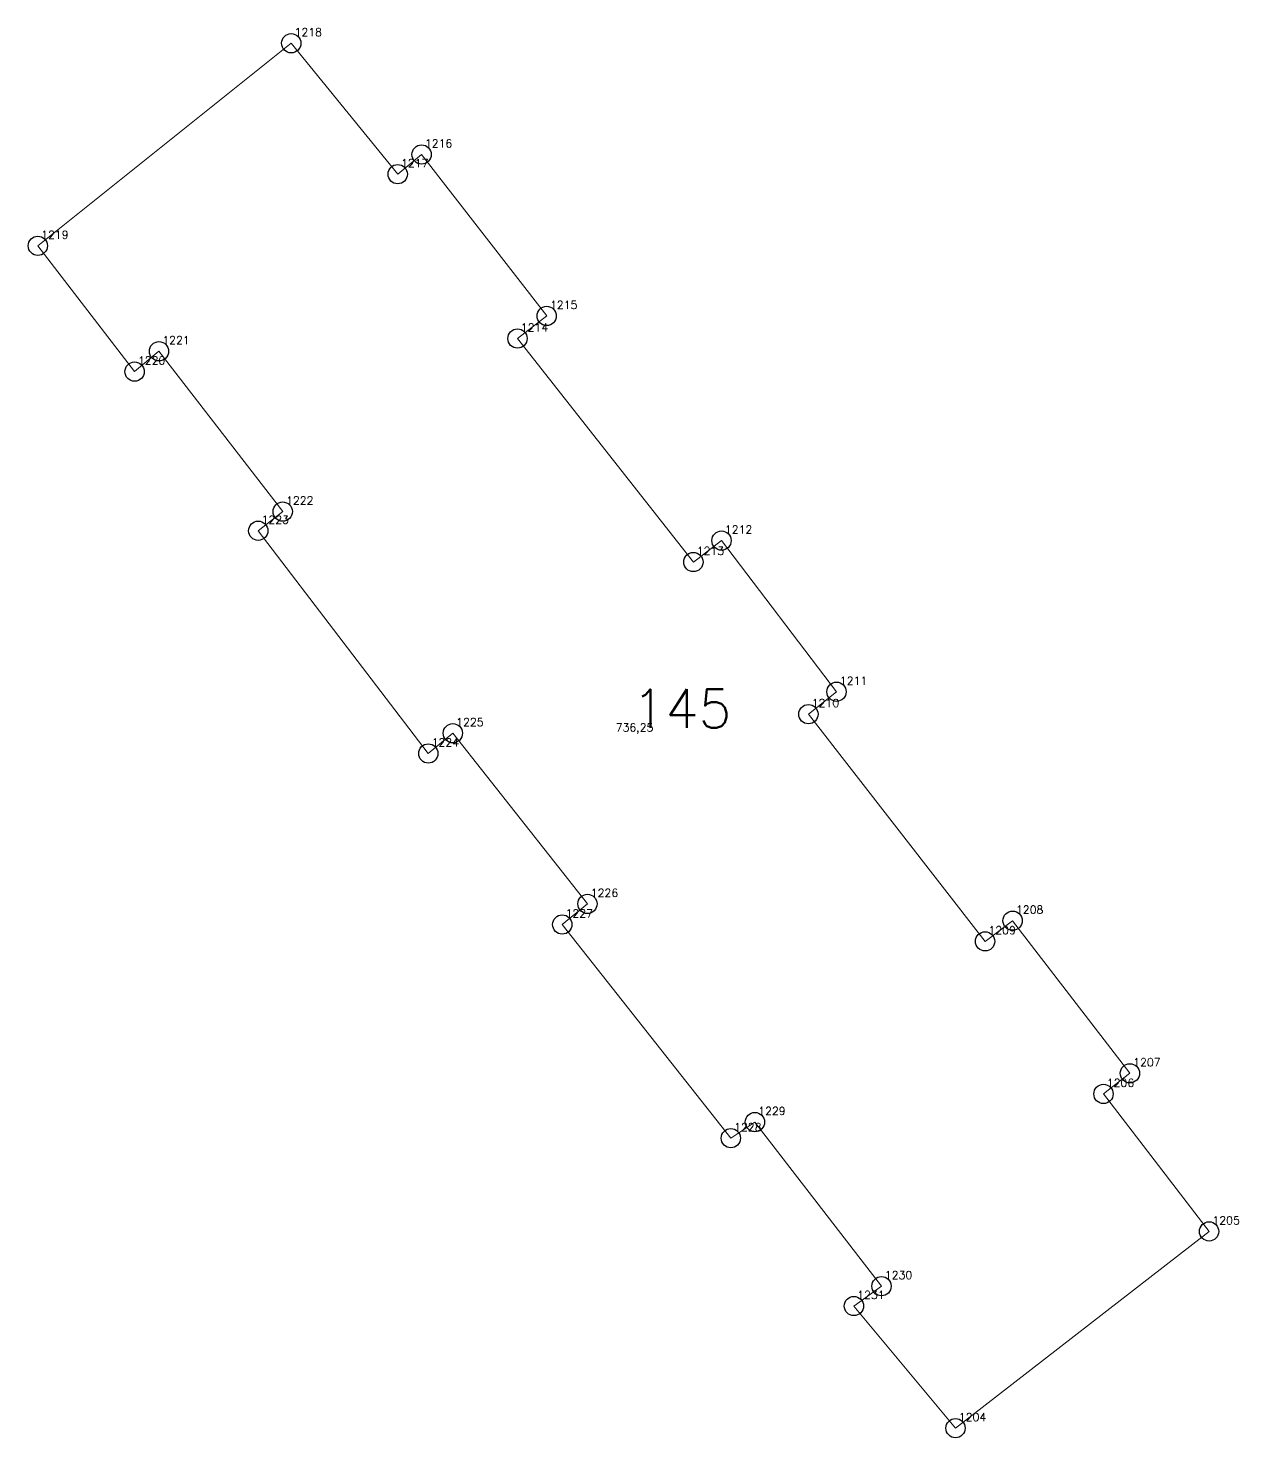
# Model space of a CAD drawing. Extents: x 1390459 to 1399082, y 355064 to 360767.
# Drawn here: x 1393170.1 to 1393217.2, y 357387.5 to 357442.3 of the extents above; entities that cross this region are included whole.
import ezdxf

# ---------------------------------------------------------------- set-up
doc = ezdxf.new("R2010")
doc.units = 0
doc.header["$PDMODE"] = 33
doc.header["$PDSIZE"] = 0.75
doc.layers.add('9 - ценная историческая застройка советский период', color=7, linetype='Continuous')
doc.layers.add('OKN_VALUED_LABELS', color=1, linetype='Continuous')
doc.styles.get("Standard").update_dxf_attribs({"font": 'simplex.shx'})

msp = doc.modelspace()

# ---------------------------------------------------------------- linework, layer by layer
at = {"layer": '9 - ценная историческая застройка советский период', "color": 7, "lineweight": 20}
msp.add_lwpolyline([(1393206.136, 357387.838), (1393202.185, 357392.588), (1393203.26, 357393.358), (1393198.335, 357399.74), (1393197.398, 357399.113), (1393190.842, 357407.421), (1393191.822, 357408.223), (1393186.588, 357414.858), (1393185.633, 357414.071), (1393179.018, 357422.731), (1393179.97, 357423.476), (1393175.158, 357429.709), (1393174.21, 357428.918), (1393170.446, 357433.81), (1393180.302, 357441.686), (1393184.443, 357436.594), (1393185.372, 357437.361), (1393190.236, 357431.083), (1393189.1, 357430.205), (1393195.942, 357421.516), (1393197.037, 357422.349), (1393201.509, 357416.471), (1393200.416, 357415.598), (1393207.288, 357406.767), (1393208.358, 357407.57), (1393212.919, 357401.635), (1393211.891, 357400.833), (1393215.999, 357395.487), (1393206.136, 357387.838)], close=True, dxfattribs=at)
at = {"layer": '9 - ценная историческая застройка советский период'}
for p in [(1393180.302, 357441.686), (1393185.372, 357437.361), (1393184.443, 357436.594), (1393170.446, 357433.81), (1393190.236, 357431.083), (1393189.1, 357430.205), (1393175.158, 357429.709), (1393174.21, 357428.918), (1393179.97, 357423.476), (1393179.018, 357422.731), (1393197.037, 357422.349), (1393195.942, 357421.516), (1393201.509, 357416.471), (1393200.416, 357415.598), (1393186.588, 357414.858), (1393185.633, 357414.071), (1393191.822, 357408.223), (1393190.842, 357407.421), (1393208.358, 357407.57), (1393207.288, 357406.767), (1393212.919, 357401.635), (1393211.891, 357400.833), (1393198.335, 357399.74), (1393197.398, 357399.113), (1393215.999, 357395.487), (1393203.26, 357393.358), (1393202.185, 357392.588), (1393206.136, 357387.838)]:
    msp.add_point(p, dxfattribs=at)

# ---------------------------------------------------------------- texts
at = {"layer": '9 - ценная историческая застройка советский период', "color": 7}
for s, p in [('1218', (1393180.432, 357441.961)), ('1216', (1393185.501, 357437.636)), ('1217', (1393184.572, 357436.868)), ('1219', (1393170.575, 357434.084)), ('1215', (1393190.365, 357431.358)), ('1214', (1393189.229, 357430.479)), ('1221', (1393175.287, 357429.984)), ('1220', (1393174.339, 357429.193)), ('1222', (1393180.099, 357423.75)), ('1223', (1393179.148, 357423.006)), ('1212', (1393197.167, 357422.623)), ('1213', (1393196.071, 357421.791)), ('1211', (1393201.639, 357416.746)), ('1210', (1393200.545, 357415.873)), ('1225', (1393186.717, 357415.133)), ('736,25', (1393192.92, 357414.93)), ('1224', (1393185.762, 357414.346)), ('1226', (1393191.951, 357408.498)), ('1208', (1393208.487, 357407.844)), ('1227', (1393190.971, 357407.695)), ('1209', (1393207.417, 357407.041)), ('1207', (1393213.048, 357401.91)), ('1206', (1393212.02, 357401.108)), ('1229', (1393198.464, 357400.015)), ('1228', (1393197.527, 357399.387)), ('1205', (1393216.129, 357395.761)), ('1230', (1393203.389, 357393.633)), ('1231', (1393202.314, 357392.863)), ('1204', (1393206.265, 357388.113))]:
    msp.add_text(s, height=0.3111, dxfattribs=at).set_placement(p)
at = {"layer": 'OKN_VALUED_LABELS'}
msp.add_text('145', height=1.5, dxfattribs=at).set_placement((1393193.567, 357415.067))

doc.saveas('drawing.dxf')
